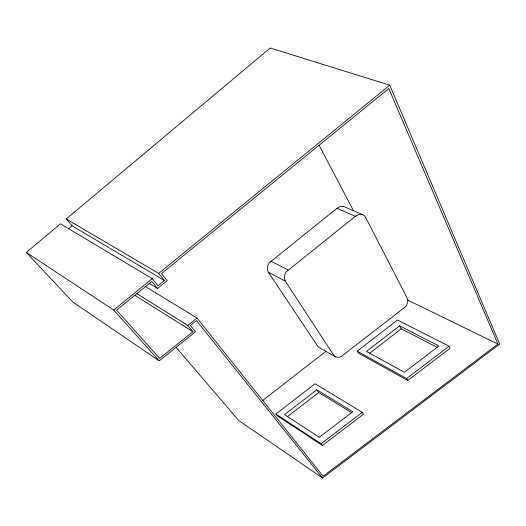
<?xml version="1.0" encoding="UTF-8"?>
<svg xmlns="http://www.w3.org/2000/svg" width="526" height="526" viewBox="0 0 526 526"><rect width="100%" height="100%" fill="white"/><g stroke="black" fill="none" stroke-linecap="round" stroke-linejoin="round"><path stroke-width="0.79" d="M343.13 206.416L340.243 206.58L336.988 208.27L269.305 262.816A11.539 10.494 5.4 0 0 268.017 264.972L267.274 268.957L268.332 272.212L317.665 346.161A4.688 4.109 0.3 0 0 319.144 347.548L335.66 356.924L338.448 357.351L341.065 356.635L405.447 306.803A11.874 10.559 -8.2 0 0 406.789 304.863L407.88 301.26L407.328 298.321L365.55 217.291M365.524 217.297A5.779 5.365 -7.8 0 0 362.914 214.753A5.352 4.971 -7.9 0 0 361.632 214.404L358.719 214.582L355.418 216.304L286.414 271.64A11.874 10.757 3 0 0 285.079 273.822L284.27 277.846L285.289 281.121L333.813 355.352A4.642 4.05 -1.1 0 0 335.279 356.74M322.543 478.009L196.5 320.584L190.359 325.502L195.488 331.807L159.174 360.823L72.66 301.924L26.3 252.447L60.477 223.8L152.238 278.655L158.004 285.743L164.428 280.522L158.707 273.382L66.21 218.994L270.219 47.991L389.74 85.173L499.7 344.083L322.543 478.009L238.738 420.504L176.078 347.318M68.682 228.705L72.095 225.858L164.428 280.522M26.3 252.447L113.728 310.031L152.238 278.655M158.707 273.382L389.74 85.173M149.305 283.481L157.576 288.485L167.196 280.674L161.508 273.54L388.786 88.486L497.918 344.043L323.128 476.221L196.987 318.033L145.492 286.585M136.826 293.639L187.756 325.43L196.987 318.033M187.756 325.43L192.917 331.742L159.575 358.39L116.575 310.13L151.817 281.43L157.576 288.485M262.711 400.457L325.857 351.361M275.874 414.054L315.054 383.756L362.302 412.338L363.525 414.172L322.438 445.469L277.261 415.803L275.874 414.054L321.11 443.727L322.438 445.469M357.2 351.171L397.505 319.999L449.066 346.213L450.072 348.258L407.755 380.489L358.39 353.097L357.2 351.171L406.637 378.549L407.755 380.489M316.784 389.773L284.546 414.659L319.308 437.297L352.808 411.72L316.784 389.773L318.723 392.508L351.644 412.608M399.615 325.824L366.444 351.434L404.428 372.309L438.927 345.97L399.615 325.824L401.259 328.849L437.165 347.311M287.505 416.585L318.723 392.508M369.673 353.209L401.259 328.849M321.11 443.727L362.302 412.338M406.637 378.549L449.066 346.213M362.901 214.779L344.392 206.79A5.391 5.036 -5.2 0 0 343.13 206.416M336.988 208.27L355.418 216.304M407.86 300.162L497.918 344.043M270.956 261.152L288.097 269.956M268.332 272.212L285.289 281.121M134.807 295.283L192.917 331.742M113.728 310.031L159.174 360.823M66.21 218.994L72.095 225.858M319.085 145.242L353.485 210.716"/></g></svg>
